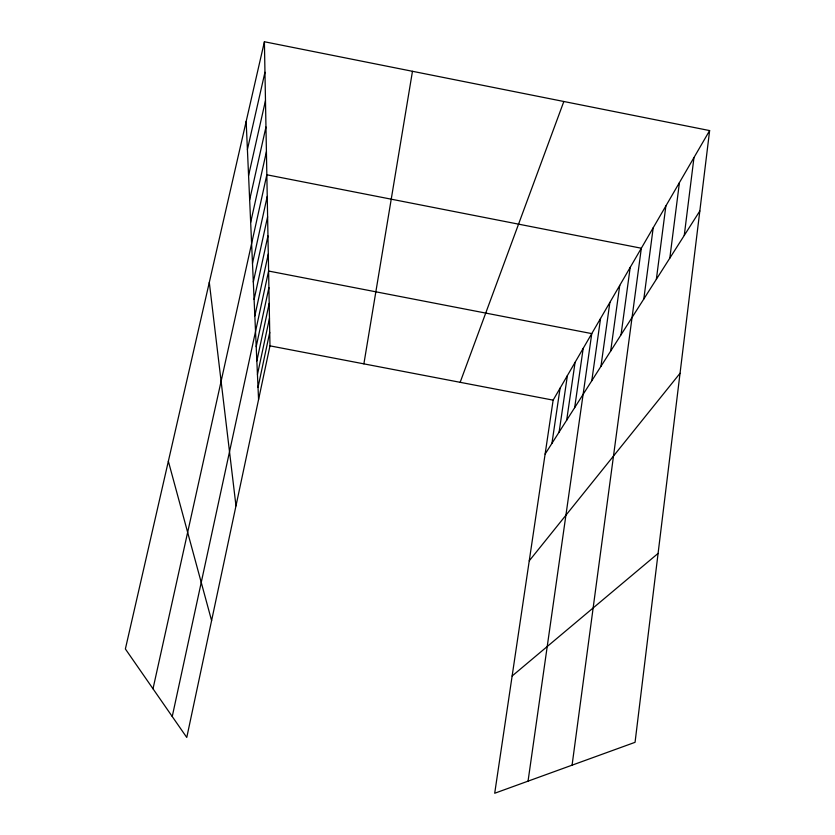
<?xml version="1.0" encoding="UTF-8"?>
<svg xmlns="http://www.w3.org/2000/svg" width="835" height="835" viewBox="0 0 835 835"><rect width="100%" height="100%" fill="white"/><g stroke="black" fill="none" stroke-linecap="round" stroke-linejoin="round"><path stroke-width="1.25" d="M709.625 130.584L635.059 742.315L494.706 793.25L553.135 400.142L709.625 130.584L264.403 41.75L125.375 648.962L186.769 737.462L269.976 345.857L264.403 41.75M684.262 235.439L693.979 157.533M669.816 258.14L679.429 182.594M656.362 279.287L665.871 205.953M643.806 299.014L653.2 227.778M572.079 765.173L641.332 248.225L266.835 174.786L153.003 688.791M621.042 334.783L630.195 267.398M610.698 351.034L619.727 285.434M600.96 366.335L609.863 302.427M528.054 781.142L591.764 333.614L268.599 271.041L172.24 716.514M591.785 380.76L600.553 318.459M574.668 407.657L583.185 348.383M566.683 420.203L575.075 362.359M559.116 432.092L567.383 375.604M551.935 443.375L560.076 388.181M363.883 363.862L412.469 71.299M257.451 374.508L269.475 318.292M258.015 387.367L269.726 332.424M256.199 346.64L268.912 287.668M256.846 360.95L269.194 303.387M254.832 315.933L268.296 253.976M253.318 281.969L267.607 216.766M254.101 299.452L267.962 235.919M252.483 263.38L267.231 196.423M250.657 222.434L266.417 151.699M249.655 199.826L265.958 127.035M248.569 175.58L265.478 100.628M247.41 149.528L264.956 72.269M460.158 382.315L563.834 101.494M545.119 454.083L699.824 210.984M529.254 560.817L680.045 373.276M512.126 676.006L658.084 553.417M269.976 345.857L553.135 400.142M168.357 461.244L211.599 620.624M209.303 282.407L235.981 505.864M246.158 121.44L258.568 399.568"/></g></svg>
